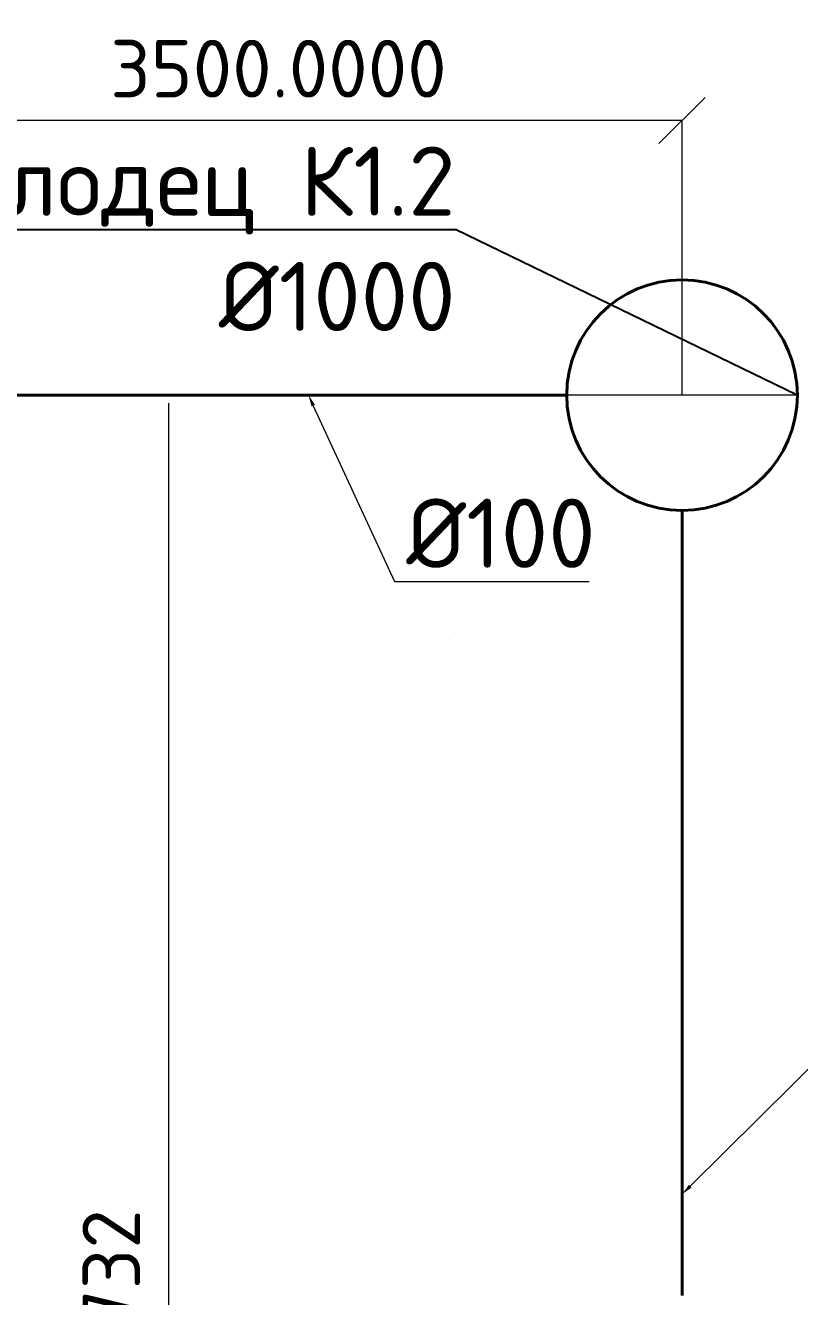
# Model space of a CAD drawing. Header units: feet. Extents: x -10410 to 374725, y -46422 to 88923.
# Drawn here: x 16622 to 19979, y 41876 to 47390 of the extents above; entities that cross this region are included whole.
import ezdxf
from ezdxf import colors
from ezdxf.entities.mleader import LeaderData, LeaderLine
from ezdxf.math import Vec2, Vec3

# ---------------------------------------------------------------- set-up
doc = ezdxf.new("R2010")
doc.units = ezdxf.units.FT
doc.header["$MEASUREMENT"] = 0
doc.layers.add('канализация', color=30, linetype='Continuous', lineweight=40)
doc.styles.get("Standard").update_dxf_attribs({"font": 'isocpeur.ttf'})
doc.dimstyles.get("Standard").update_dxf_attribs({"dimtxt": 250, "dimasz": 200, "dimexe": 0.18, "dimexo": 0.0625, "dimgap": 100, "dimtad": 1, "dimjust": 2, "dimdec": 4, "dimzin": 0, "dimdsep": 46, "dimtxsty": 'Standard', "dimblk": 'OBLIQUE', "dimcen": 0.09, "dimadec": 0, "dimazin": 0, "dimtfac": 1, "dimtdec": 4, "dimtofl": 0, "dimtmove": 0, "dimatfit": 3, "dimldrblk": 'OBLIQUE', "dimfxl": 1, "dimtfill": 1, "dimtolj": 1, "dimtzin": 0, "dimlwd": 5, "dimlwe": 5, "dimarcsym": 0})

# ---------------------------------------------------------------- blocks, each defined once
blk = doc.blocks.new('_Oblique')
at = {"color": 0, "linetype": 'ByBlock', "lineweight": -2}
blk.add_line((-0.5, -0.5), (0.5, 0.5), dxfattribs=at)
blk = doc.blocks.new('*D598')
at = {"layer": 'Defpoints', "color": 0, "transparency": 16777216}
for p in [(15969.3, 46977), (15969.3, 45785.8), (19469.3, 45785.8)]:
    blk.add_point(p, dxfattribs=at)
at = {"layer": 'канализация', "color": 0, "lineweight": 5, "transparency": 16777216}
for p, q in [((15969.3, 45785.8), (15969.3, 46977.2)), ((19469.3, 46977), (15969.3, 46977)), ((19469.3, 45785.9), (19469.3, 46977.2))]:
    blk.add_line(p, q, dxfattribs=at)
at = {"layer": 'канализация', "color": 0, "lineweight": 5, "transparency": 16777216, "xscale": 200, "yscale": 200, "zscale": 200, "rotation": 180}
blk.add_blockref('_Oblique', (15969.3, 46977), dxfattribs=at)
at = {"layer": 'канализация', "color": 0, "lineweight": 5, "transparency": 16777216, "xscale": 200, "yscale": 200, "zscale": 200}
blk.add_blockref('_Oblique', (19469.3, 46977), dxfattribs=at)
at = {"layer": 'канализация', "color": 0, "lineweight": 5, "transparency": 16777216, "insert": (17719.3, 47202), "char_height": 250, "attachment_point": 5, "bg_fill": 3, "box_fill_scale": 1.25, "bg_fill_color": 256, "bg_fill_true_color": 13158600, "bg_fill_transparency": 0}
blk.add_mtext('\\A1;3500.0000', dxfattribs=at)

msp = doc.modelspace()

# ---------------------------------------------------------------- linework, layer by layer
at = {"layer": 'канализация', "linetype": 'ByBlock', "lineweight": -2}
for p, q in [((18487.79323, 46504.28787), (18487.43323, 46504.28787)), ((18487.79323, 44754.72589), (18487.43323, 44754.72589))]:
    msp.add_line(p, q, dxfattribs=at)
at = {"layer": 'канализация', "color": 1, "lineweight": 5}
for p, q in [((19969.04062, 45785.80174), (4038.868, 45785.80174)), ((17242.77223, 45750.63567), (17242.77223, 36880.86244))]:
    msp.add_line(p, q, dxfattribs=at)
at = {"layer": 'канализация'}
for p, q in [((16469.27817, 45785.75025), (18969.27817, 45785.7502)), ((19469.27817, 44785.75018), (19469.27817, 45285.75018)), ((19469.27817, 44785.75018), (19469.27817, 41881.72076))]:
    msp.add_line(p, q, dxfattribs=at)
at = {"layer": 'канализация', "linetype": 'ByBlock', "lineweight": -2}
for points in [[(16147.34323, 46504.28787), (18487.43323, 46504.28787)], [(19969.11621, 45785.82873), (18487.79323, 46504.28787)]]:
    msp.add_lwpolyline(points, dxfattribs=at)
at = {"layer": 'канализация'}
msp.add_circle((19469.27817, 45785.75018), 500, dxfattribs=at)
at = {"layer": 'канализация', "lineweight": 5}
for points in [[(19969.1293, 45785.85572), (19969.27817, 45785.75018), (19969.10312, 45785.80174)], [(19469.1293, 44036.29373), (19469.27817, 44036.18819), (19469.10312, 44036.23975)]]:
    msp.add_solid(points, dxfattribs=at)

# ---------------------------------------------------------------- texts
at = {"layer": 'канализация', "lineweight": 5, "insert": (18487.34323, 46864.28787), "char_height": 300, "width": 2956.4092628, "attachment_point": 3}
msp.add_mtext('Колодец К1.2\\P%%C1000', dxfattribs=at)
at = {"layer": 'канализация', "color": 1, "insert": (16994.83806, 41498.25029), "char_height": 250, "attachment_point": 5, "rotation": 90}
msp.add_mtext('\\A1;8869.7732', dxfattribs=at)

# ---------------------------------------------------------------- leaders
at = {"layer": 'канализация', "lineweight": 5}
ml = msp.add_multileader_mtext('Standard', dxfattribs=at)
ml.set_content('%%C160', color=256)
ml.set_leader_properties(lineweight=5)
ml.build(insert=Vec2(0, 0))
ml.multileader.update_dxf_attribs({"text_left_attachment_type": 6, "text_right_attachment_type": 6, "dogleg_length": 0.36, "arrow_head_size": 50})
ctx = ml.context
ctx.base_point, ctx.char_height, ctx.arrow_head_size, ctx.landing_gap_size, ctx.plane_origin = Vec3(20162.27032, 43007.4908), 300, 50, 50, Vec3(19099.17153, 44299.54247)
ctx.left_attachment, ctx.right_attachment = 6, 6
notes = []
notes.append((ctx, [(1, (1, 1, 0), (20161.91032, 43007.4908), (1, 0), 0.36, [(0, [(19469.27817, 42320.23759)], 0, [])])]))
ctx.mtext.insert, ctx.mtext.width, ctx.mtext.flow_direction = Vec3(20212.27032, 43367.4908), 785.9034504, 5
for ctx, leaders in notes:
    for number, flags, end, landing, length, lines in leaders:
        leader = LeaderData()
        leader.index, (leader.has_last_leader_line, leader.has_dogleg_vector, leader.attachment_direction) = number, flags
        leader.last_leader_point, leader.dogleg_vector, leader.dogleg_length = Vec3(end), Vec3(landing), length
        for number, points, colour, breaks in lines:
            line = LeaderLine()
            line.index, line.vertices, line.color, line.breaks = number, Vec3.list(points), colors.encode_raw_color(colour), breaks
            leader.lines.append(line)
        ctx.leaders.append(leader)

# ---------------------------------------------------------------- next in the draw order: dimensions: what is measured, and where the dimension line sits
at = {"layer": 'канализация', "color": 1, "lineweight": 5}
dim = msp.add_linear_dim(base=(15969.27818, 46977.04742), p1=(19469.27817, 45785.80174), p2=(15969.27818, 45785.75026), dimstyle='Standard', dxfattribs=at)
dim.commit()
dim.dimension.update_dxf_attribs({"geometry": '*D598', "text_midpoint": (17719.27817, 46977.04742), "dimtype": 160})

# ---------------------------------------------------------------- next in the draw order: leaders
at = {"layer": 'канализация', "lineweight": 5}
ml = msp.add_multileader_mtext('Standard', dxfattribs=at)
ml.set_content('%%C100', color=256)
ml.set_leader_properties(lineweight=5)
ml.build(insert=Vec2(0, 0))
ml.multileader.update_dxf_attribs({"text_left_attachment_type": 6, "text_right_attachment_type": 6, "dogleg_length": 0.36, "arrow_head_size": 50})
ctx = ml.context
ctx.base_point, ctx.char_height, ctx.arrow_head_size, ctx.landing_gap_size, ctx.plane_origin = Vec3(18223.41843, 44977.12903), 300, 50, 50, Vec3(17160.31964, 46269.1807)
ctx.left_attachment, ctx.right_attachment = 6, 6
notes = []
notes.append((ctx, [(1, (1, 1, 0), (18223.05843, 44977.12903), (1, 0), 0.36, [(0, [(17849.70871, 45785.75022)], 0, [])])]))
ctx.mtext.insert, ctx.mtext.width, ctx.mtext.flow_direction = Vec3(18273.41843, 45337.12903), 785.9034504, 5
for ctx, leaders in notes:
    for number, flags, end, landing, length, lines in leaders:
        leader = LeaderData()
        leader.index, (leader.has_last_leader_line, leader.has_dogleg_vector, leader.attachment_direction) = number, flags
        leader.last_leader_point, leader.dogleg_vector, leader.dogleg_length = Vec3(end), Vec3(landing), length
        for number, points, colour, breaks in lines:
            line = LeaderLine()
            line.index, line.vertices, line.color, line.breaks = number, Vec3.list(points), colors.encode_raw_color(colour), breaks
            leader.lines.append(line)
        ctx.leaders.append(leader)

doc.saveas('drawing.dxf')
